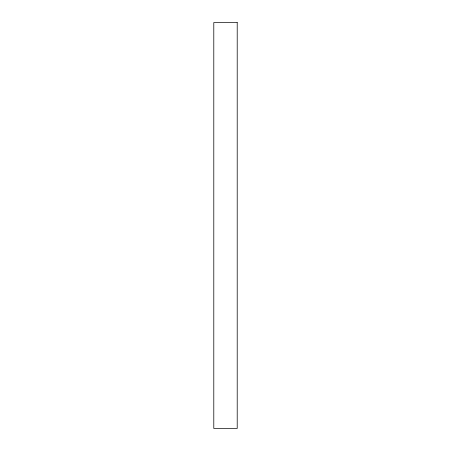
<?xml version="1.0" encoding="UTF-8"?>
<svg xmlns="http://www.w3.org/2000/svg" width="451" height="451" viewBox="0 0 451 451"><rect width="100%" height="100%" fill="white"/><g stroke="black" fill="none" stroke-linecap="round" stroke-linejoin="round"><path stroke-width="0.68" d="M237.209 22.55L213.791 22.55L213.791 428.45L237.209 428.45L237.209 22.55"/></g></svg>
